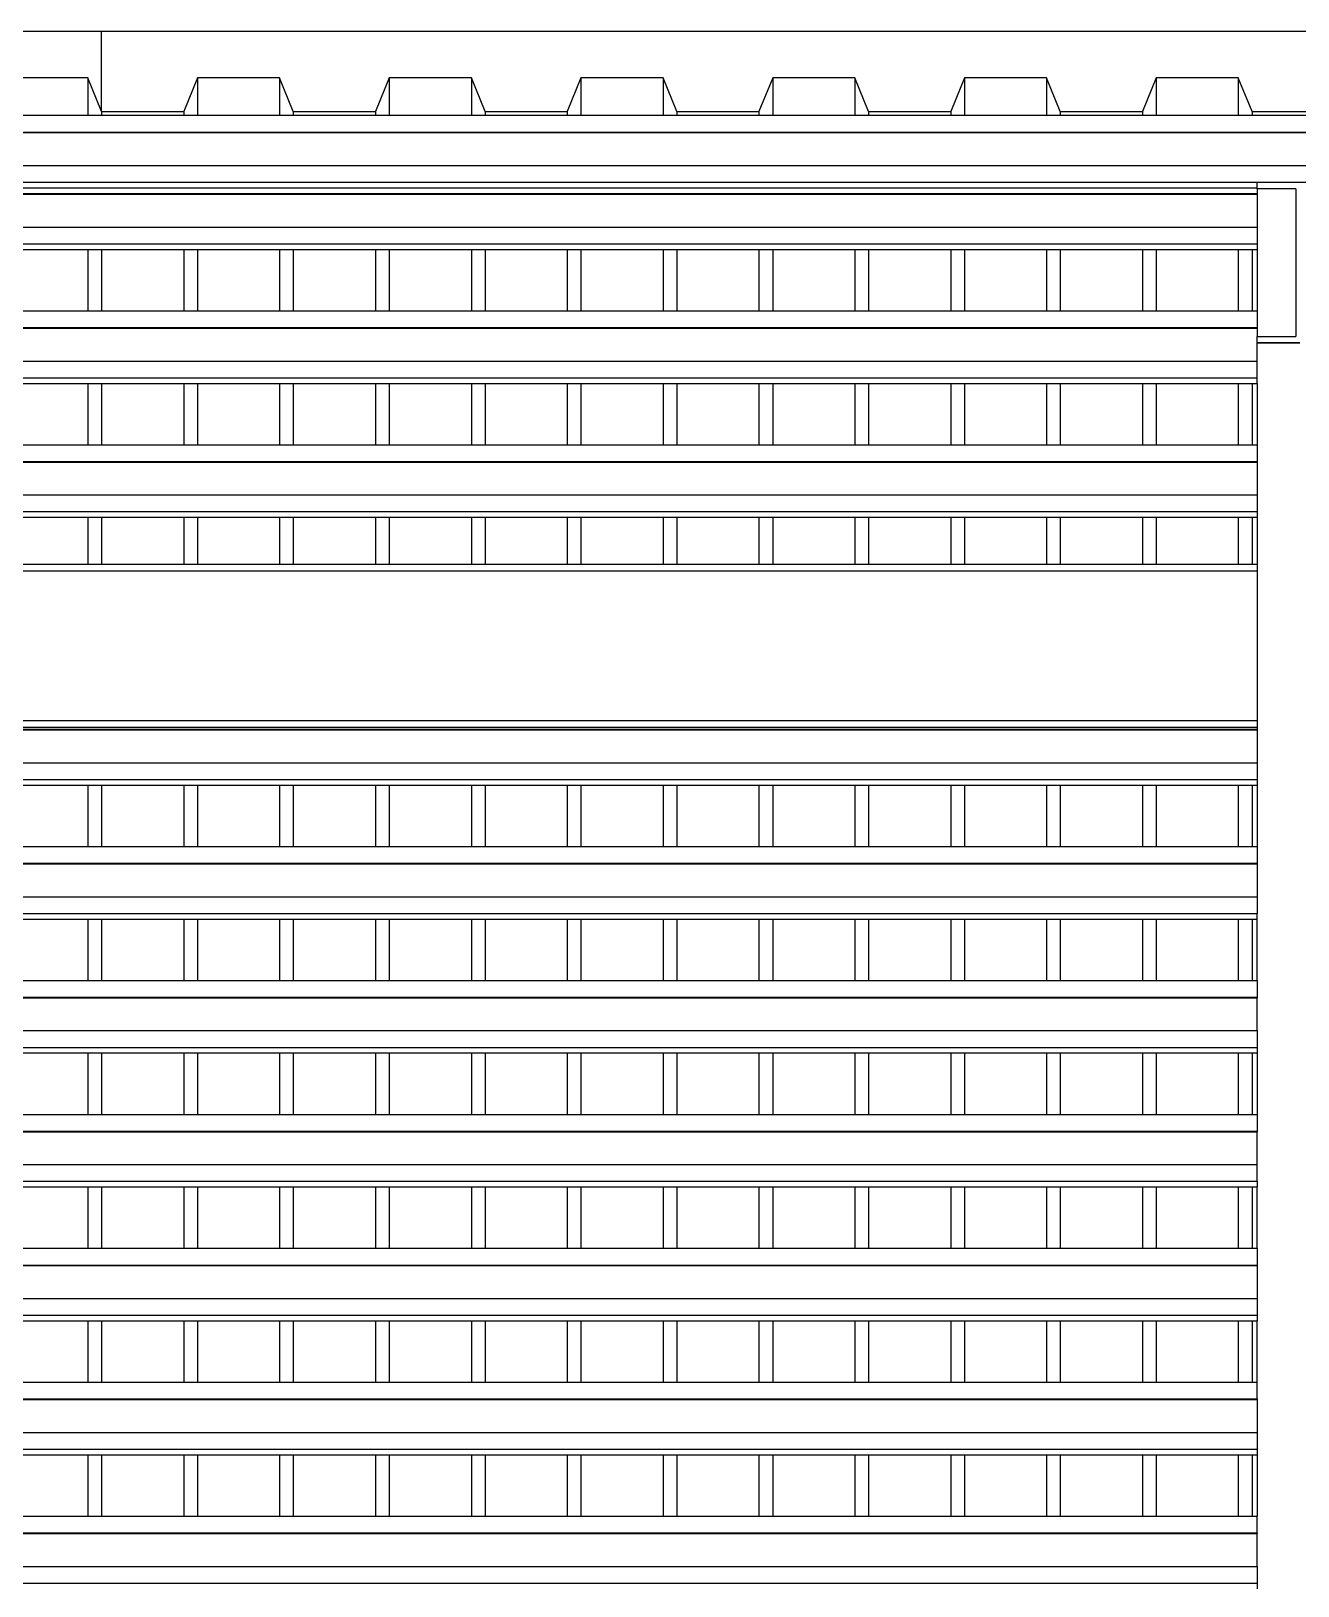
# Model space of a CAD drawing. Extents: x -101 to 101, y -14 to 18.
# Drawn here: x -45.768 to -43.902, y 10.178 to 12.469 of the extents above; entities that cross this region are included whole.
import ezdxf

# ---------------------------------------------------------------- set-up
doc = ezdxf.new("R2010")
doc.units = 0
doc.layers.get('0').update_dxf_attribs({"linetype": 'CONTINUOUS'})

msp = doc.modelspace()

# ---------------------------------------------------------------- linework, layer by layer
for p, q in [((-48.7708, 12.4686), (-45.6643, 12.4686)), ((-45.6643, 12.3502), (-45.6643, 12.4686)), ((-45.6643, 12.4686), (-42.5577, 12.4686)), ((-45.6844, 12.3995), (-45.8055, 12.3995)), ((-45.6643, 12.3502), (-45.6844, 12.3995)), ((-45.6844, 12.3995), (-45.6844, 12.3446)), ((-45.5231, 12.3995), (-45.5432, 12.3502)), ((-45.5231, 12.3995), (-45.5231, 12.3446)), ((-45.402, 12.3995), (-45.5231, 12.3995)), ((-45.402, 12.3995), (-45.402, 12.3446)), ((-45.3818, 12.3502), (-45.402, 12.3995)), ((-45.2406, 12.3995), (-45.2608, 12.3502)), ((-45.2406, 12.3995), (-45.2406, 12.3446)), ((-45.1196, 12.3995), (-45.2406, 12.3995)), ((-45.1196, 12.3995), (-45.1196, 12.3446)), ((-45.0994, 12.3502), (-45.1196, 12.3995)), ((-44.9582, 12.3995), (-44.9784, 12.3502)), ((-44.9582, 12.3995), (-44.9582, 12.3446)), ((-44.8372, 12.3995), (-44.9582, 12.3995)), ((-44.8372, 12.3995), (-44.8372, 12.3446)), ((-44.817, 12.3502), (-44.8372, 12.3995)), ((-44.6758, 12.3995), (-44.696, 12.3502)), ((-44.6758, 12.3995), (-44.6758, 12.3446)), ((-44.5548, 12.3995), (-44.6758, 12.3995)), ((-44.5548, 12.3995), (-44.5548, 12.3446)), ((-44.5346, 12.3502), (-44.5548, 12.3995)), ((-44.3934, 12.3995), (-44.4136, 12.3502)), ((-44.3934, 12.3995), (-44.3934, 12.3446)), ((-44.2724, 12.3995), (-44.3934, 12.3995)), ((-44.2724, 12.3995), (-44.2724, 12.3446)), ((-44.2522, 12.3502), (-44.2724, 12.3995)), ((-44.111, 12.3995), (-44.1312, 12.3502)), ((-44.111, 12.3995), (-44.111, 12.3446)), ((-43.99, 12.3995), (-44.111, 12.3995)), ((-43.99, 12.3995), (-43.99, 12.3446)), ((-43.9698, 12.3502), (-43.99, 12.3995)), ((-45.8055, 12.3446), (-45.6844, 12.3446)), ((-45.6844, 12.3446), (-45.6643, 12.3446)), ((-45.6643, 12.3502), (-45.6643, 12.3446)), ((-45.6643, 12.3502), (-45.5432, 12.3502)), ((-45.6643, 12.3446), (-45.5432, 12.3446)), ((-45.5432, 12.3502), (-45.5432, 12.3446)), ((-45.5432, 12.3446), (-45.5231, 12.3446)), ((-45.5231, 12.3446), (-45.402, 12.3446)), ((-45.402, 12.3446), (-45.3818, 12.3446)), ((-45.3818, 12.3502), (-45.3818, 12.3446)), ((-45.3818, 12.3502), (-45.2608, 12.3502)), ((-45.3818, 12.3446), (-45.2608, 12.3446)), ((-45.2608, 12.3502), (-45.2608, 12.3446)), ((-45.2608, 12.3446), (-45.2406, 12.3446)), ((-45.2406, 12.3446), (-45.1196, 12.3446)), ((-45.1196, 12.3446), (-45.0994, 12.3446)), ((-45.0994, 12.3502), (-45.0994, 12.3446)), ((-45.0994, 12.3502), (-44.9784, 12.3502)), ((-45.0994, 12.3446), (-44.9784, 12.3446)), ((-44.9784, 12.3502), (-44.9784, 12.3446)), ((-44.9784, 12.3446), (-44.9582, 12.3446)), ((-44.9582, 12.3446), (-44.8372, 12.3446)), ((-44.8372, 12.3446), (-44.817, 12.3446)), ((-44.817, 12.3502), (-44.817, 12.3446)), ((-44.817, 12.3502), (-44.696, 12.3502)), ((-44.817, 12.3446), (-44.696, 12.3446)), ((-44.696, 12.3502), (-44.696, 12.3446)), ((-44.696, 12.3446), (-44.6758, 12.3446)), ((-44.6758, 12.3446), (-44.5548, 12.3446)), ((-44.5548, 12.3446), (-44.5346, 12.3446)), ((-44.5346, 12.3502), (-44.5346, 12.3446)), ((-44.5346, 12.3502), (-44.4136, 12.3502)), ((-44.5346, 12.3446), (-44.4136, 12.3446)), ((-44.4136, 12.3502), (-44.4136, 12.3446)), ((-44.4136, 12.3446), (-44.3934, 12.3446)), ((-44.3934, 12.3446), (-44.2724, 12.3446)), ((-44.2724, 12.3446), (-44.2522, 12.3446)), ((-44.2522, 12.3502), (-44.2522, 12.3446)), ((-44.2522, 12.3502), (-44.1312, 12.3502)), ((-44.2522, 12.3446), (-44.1312, 12.3446)), ((-44.1312, 12.3502), (-44.1312, 12.3446)), ((-44.1312, 12.3446), (-44.111, 12.3446)), ((-44.111, 12.3446), (-43.99, 12.3446)), ((-43.99, 12.3446), (-43.9698, 12.3446)), ((-43.9698, 12.3502), (-43.9698, 12.3446)), ((-43.9698, 12.3502), (-43.8487, 12.3502)), ((-43.9698, 12.3446), (-43.8487, 12.3446)), ((-51.3423, 12.3199), (-33.3446, 12.3199)), ((-51.3423, 12.3191), (-33.3446, 12.3191)), ((-51.3423, 12.2706), (-33.3446, 12.2706)), ((-47.5923, 12.2459), (-43.9623, 12.2459)), ((-47.5923, 12.2377), (-43.9623, 12.2377)), ((-43.9623, 12.2459), (-43.8423, 12.2459)), ((-43.9623, 12.2377), (-43.9623, 12.2459)), ((-43.9623, 12.2363), (-43.9623, 12.2377)), ((-43.9054, 12.2363), (-43.9623, 12.2363)), ((-43.9623, 12.2363), (-43.9623, 12.2292)), ((-43.9054, 12.2363), (-43.9054, 12.0189)), ((-47.5923, 12.2292), (-43.9623, 12.2292)), ((-47.5923, 12.2284), (-43.9623, 12.2284)), ((-43.9623, 12.2292), (-43.9623, 12.2284)), ((-43.9623, 12.2284), (-43.9623, 12.1799)), ((-47.5923, 12.1799), (-43.9623, 12.1799)), ((-43.9623, 12.1799), (-43.9623, 12.1552)), ((-47.5923, 12.1552), (-43.9623, 12.1552)), ((-45.8055, 12.147), (-45.6844, 12.147)), ((-45.6844, 12.147), (-45.6844, 12.0566)), ((-45.6844, 12.147), (-45.6643, 12.147)), ((-45.6643, 12.147), (-45.6643, 12.0566)), ((-45.6643, 12.147), (-45.5432, 12.147)), ((-45.5432, 12.147), (-45.5432, 12.0566)), ((-45.5432, 12.147), (-45.5231, 12.147)), ((-45.5231, 12.147), (-45.5231, 12.0566)), ((-45.5231, 12.147), (-45.402, 12.147)), ((-45.402, 12.147), (-45.402, 12.0566)), ((-45.402, 12.147), (-45.3818, 12.147)), ((-45.3818, 12.147), (-45.3818, 12.0566)), ((-45.3818, 12.147), (-45.2608, 12.147)), ((-45.2608, 12.147), (-45.2608, 12.0566)), ((-45.2608, 12.147), (-45.2406, 12.147)), ((-45.2406, 12.147), (-45.2406, 12.0566)), ((-45.2406, 12.147), (-45.1196, 12.147)), ((-45.1196, 12.147), (-45.1196, 12.0566)), ((-45.1196, 12.147), (-45.0994, 12.147)), ((-45.0994, 12.147), (-45.0994, 12.0566)), ((-45.0994, 12.147), (-44.9784, 12.147)), ((-44.9784, 12.147), (-44.9784, 12.0566)), ((-44.9784, 12.147), (-44.9582, 12.147)), ((-44.9582, 12.147), (-44.9582, 12.0566)), ((-44.9582, 12.147), (-44.8372, 12.147)), ((-44.8372, 12.147), (-44.8372, 12.0566)), ((-44.8372, 12.147), (-44.817, 12.147)), ((-44.817, 12.147), (-44.817, 12.0566)), ((-44.817, 12.147), (-44.696, 12.147)), ((-44.696, 12.147), (-44.696, 12.0566)), ((-44.696, 12.147), (-44.6758, 12.147)), ((-44.6758, 12.147), (-44.6758, 12.0566)), ((-44.6758, 12.147), (-44.5548, 12.147)), ((-44.5548, 12.147), (-44.5548, 12.0566)), ((-44.5548, 12.147), (-44.5346, 12.147)), ((-44.5346, 12.147), (-44.5346, 12.0566)), ((-44.5346, 12.147), (-44.4136, 12.147)), ((-44.4136, 12.147), (-44.4136, 12.0566)), ((-44.4136, 12.147), (-44.3934, 12.147)), ((-44.3934, 12.147), (-44.3934, 12.0566)), ((-44.3934, 12.147), (-44.2724, 12.147)), ((-44.2724, 12.147), (-44.2724, 12.0566)), ((-44.2724, 12.147), (-44.2522, 12.147)), ((-44.2522, 12.147), (-44.2522, 12.0566)), ((-44.2522, 12.147), (-44.1312, 12.147)), ((-44.1312, 12.147), (-44.1312, 12.0566)), ((-44.1312, 12.147), (-44.111, 12.147)), ((-44.111, 12.147), (-44.111, 12.0566)), ((-44.111, 12.147), (-43.99, 12.147)), ((-43.99, 12.147), (-43.99, 12.0566)), ((-43.99, 12.147), (-43.9698, 12.147)), ((-43.9698, 12.147), (-43.9698, 12.0566)), ((-43.9698, 12.147), (-43.9623, 12.147)), ((-43.9623, 12.1552), (-43.9623, 12.147)), ((-43.9623, 12.147), (-43.9623, 12.0566)), ((-45.8055, 12.0566), (-45.6844, 12.0566)), ((-45.6844, 12.0566), (-45.6643, 12.0566)), ((-45.6643, 12.0566), (-45.5432, 12.0566)), ((-45.5432, 12.0566), (-45.5231, 12.0566)), ((-45.5231, 12.0566), (-45.402, 12.0566)), ((-45.402, 12.0566), (-45.3818, 12.0566)), ((-45.3818, 12.0566), (-45.2608, 12.0566)), ((-45.2608, 12.0566), (-45.2406, 12.0566)), ((-45.2406, 12.0566), (-45.1196, 12.0566)), ((-45.1196, 12.0566), (-45.0994, 12.0566)), ((-45.0994, 12.0566), (-44.9784, 12.0566)), ((-44.9784, 12.0566), (-44.9582, 12.0566)), ((-44.9582, 12.0566), (-44.8372, 12.0566)), ((-44.8372, 12.0566), (-44.817, 12.0566)), ((-44.817, 12.0566), (-44.696, 12.0566)), ((-44.696, 12.0566), (-44.6758, 12.0566)), ((-44.6758, 12.0566), (-44.5548, 12.0566)), ((-44.5548, 12.0566), (-44.5346, 12.0566)), ((-44.5346, 12.0566), (-44.4136, 12.0566)), ((-44.4136, 12.0566), (-44.3934, 12.0566)), ((-44.3934, 12.0566), (-44.2724, 12.0566)), ((-44.2724, 12.0566), (-44.2522, 12.0566)), ((-44.2522, 12.0566), (-44.1312, 12.0566)), ((-44.1312, 12.0566), (-44.111, 12.0566)), ((-44.111, 12.0566), (-43.99, 12.0566)), ((-43.99, 12.0566), (-43.9698, 12.0566)), ((-43.9698, 12.0566), (-43.9623, 12.0566)), ((-43.9623, 12.0566), (-43.9623, 12.0319)), ((-47.5923, 12.0319), (-43.9623, 12.0319)), ((-47.5923, 12.0311), (-43.9623, 12.0311)), ((-43.9623, 12.0319), (-43.9623, 12.0311)), ((-43.9623, 12.0311), (-43.9623, 12.0189)), ((-43.9623, 12.0092), (-43.9623, 12.0189)), ((-43.9623, 12.0189), (-43.9054, 12.0189)), ((-43.9054, 12.0092), (-43.9623, 12.0092)), ((-43.9623, 12.0092), (-43.9623, 12.0089)), ((-43.9054, 12.0089), (-43.9623, 12.0089)), ((-43.9623, 11.9826), (-43.9623, 12.0089)), ((-43.9054, 12.0092), (-43.9054, 12.0089)), ((-43.8992, 12.0092), (-43.9054, 12.0092)), ((-43.8992, 12.0089), (-43.9054, 12.0089)), ((-47.5923, 11.9826), (-43.9623, 11.9826)), ((-43.9623, 11.9579), (-43.9623, 11.9826)), ((-47.5923, 11.9579), (-43.9623, 11.9579)), ((-43.9623, 11.9497), (-43.9623, 11.9579)), ((-45.8055, 11.9497), (-45.6844, 11.9497)), ((-45.6844, 11.9497), (-45.6844, 11.8593)), ((-45.6844, 11.9497), (-45.6643, 11.9497)), ((-45.6643, 11.9497), (-45.6643, 11.8593)), ((-45.6643, 11.9497), (-45.5432, 11.9497)), ((-45.5432, 11.9497), (-45.5432, 11.8593)), ((-45.5432, 11.9497), (-45.5231, 11.9497)), ((-45.5231, 11.9497), (-45.5231, 11.8593)), ((-45.5231, 11.9497), (-45.402, 11.9497)), ((-45.402, 11.9497), (-45.402, 11.8593)), ((-45.402, 11.9497), (-45.3818, 11.9497)), ((-45.3818, 11.9497), (-45.3818, 11.8593)), ((-45.3818, 11.9497), (-45.2608, 11.9497)), ((-45.2608, 11.9497), (-45.2608, 11.8593)), ((-45.2608, 11.9497), (-45.2406, 11.9497)), ((-45.2406, 11.9497), (-45.2406, 11.8593)), ((-45.2406, 11.9497), (-45.1196, 11.9497)), ((-45.1196, 11.9497), (-45.1196, 11.8593)), ((-45.1196, 11.9497), (-45.0994, 11.9497)), ((-45.0994, 11.9497), (-45.0994, 11.8593)), ((-45.0994, 11.9497), (-44.9784, 11.9497)), ((-44.9784, 11.9497), (-44.9784, 11.8593)), ((-44.9784, 11.9497), (-44.9582, 11.9497)), ((-44.9582, 11.9497), (-44.9582, 11.8593)), ((-44.9582, 11.9497), (-44.8372, 11.9497)), ((-44.8372, 11.9497), (-44.8372, 11.8593)), ((-44.8372, 11.9497), (-44.817, 11.9497)), ((-44.817, 11.9497), (-44.817, 11.8593)), ((-44.817, 11.9497), (-44.696, 11.9497)), ((-44.696, 11.9497), (-44.696, 11.8593)), ((-44.696, 11.9497), (-44.6758, 11.9497)), ((-44.6758, 11.9497), (-44.6758, 11.8593)), ((-44.6758, 11.9497), (-44.5548, 11.9497)), ((-44.5548, 11.9497), (-44.5548, 11.8593)), ((-44.5548, 11.9497), (-44.5346, 11.9497)), ((-44.5346, 11.9497), (-44.5346, 11.8593)), ((-44.5346, 11.9497), (-44.4136, 11.9497)), ((-44.4136, 11.9497), (-44.4136, 11.8593)), ((-44.4136, 11.9497), (-44.3934, 11.9497)), ((-44.3934, 11.9497), (-44.3934, 11.8593)), ((-44.3934, 11.9497), (-44.2724, 11.9497)), ((-44.2724, 11.9497), (-44.2724, 11.8593)), ((-44.2724, 11.9497), (-44.2522, 11.9497)), ((-44.2522, 11.9497), (-44.2522, 11.8593)), ((-44.2522, 11.9497), (-44.1312, 11.9497)), ((-44.1312, 11.9497), (-44.1312, 11.8593)), ((-44.1312, 11.9497), (-44.111, 11.9497)), ((-44.111, 11.9497), (-44.111, 11.8593)), ((-44.111, 11.9497), (-43.99, 11.9497)), ((-43.99, 11.9497), (-43.99, 11.8593)), ((-43.99, 11.9497), (-43.9698, 11.9497)), ((-43.9698, 11.9497), (-43.9698, 11.8593)), ((-43.9698, 11.9497), (-43.9623, 11.9497)), ((-43.9623, 11.9497), (-43.9623, 11.8593)), ((-45.8055, 11.8593), (-45.6844, 11.8593)), ((-45.6844, 11.8593), (-45.6643, 11.8593)), ((-45.6643, 11.8593), (-45.5432, 11.8593)), ((-45.5432, 11.8593), (-45.5231, 11.8593)), ((-45.5231, 11.8593), (-45.402, 11.8593)), ((-45.402, 11.8593), (-45.3818, 11.8593)), ((-45.3818, 11.8593), (-45.2608, 11.8593)), ((-45.2608, 11.8593), (-45.2406, 11.8593)), ((-45.2406, 11.8593), (-45.1196, 11.8593)), ((-45.1196, 11.8593), (-45.0994, 11.8593)), ((-45.0994, 11.8593), (-44.9784, 11.8593)), ((-44.9784, 11.8593), (-44.9582, 11.8593)), ((-44.9582, 11.8593), (-44.8372, 11.8593)), ((-44.8372, 11.8593), (-44.817, 11.8593)), ((-44.817, 11.8593), (-44.696, 11.8593)), ((-44.696, 11.8593), (-44.6758, 11.8593)), ((-44.6758, 11.8593), (-44.5548, 11.8593)), ((-44.5548, 11.8593), (-44.5346, 11.8593)), ((-44.5346, 11.8593), (-44.4136, 11.8593)), ((-44.4136, 11.8593), (-44.3934, 11.8593)), ((-44.3934, 11.8593), (-44.2724, 11.8593)), ((-44.2724, 11.8593), (-44.2522, 11.8593)), ((-44.2522, 11.8593), (-44.1312, 11.8593)), ((-44.1312, 11.8593), (-44.111, 11.8593)), ((-44.111, 11.8593), (-43.99, 11.8593)), ((-43.99, 11.8593), (-43.9698, 11.8593)), ((-43.9698, 11.8593), (-43.9623, 11.8593)), ((-43.9623, 11.8593), (-43.9623, 11.8346)), ((-47.5923, 11.8346), (-43.9623, 11.8346)), ((-47.5923, 11.8338), (-43.9623, 11.8338)), ((-43.9623, 11.8346), (-43.9623, 11.8338)), ((-43.9623, 11.8338), (-43.9623, 11.7853)), ((-47.5923, 11.7853), (-43.9623, 11.7853)), ((-43.9623, 11.7853), (-43.9623, 11.7607)), ((-47.5923, 11.7607), (-43.9623, 11.7607)), ((-45.8055, 11.7524), (-45.6844, 11.7524)), ((-45.6844, 11.7524), (-45.6844, 11.6828)), ((-45.6844, 11.7524), (-45.6643, 11.7524)), ((-45.6643, 11.7524), (-45.6643, 11.6828)), ((-45.6643, 11.7524), (-45.5432, 11.7524)), ((-45.5432, 11.7524), (-45.5432, 11.6828)), ((-45.5432, 11.7524), (-45.5231, 11.7524)), ((-45.5231, 11.7524), (-45.5231, 11.6828)), ((-45.5231, 11.7524), (-45.402, 11.7524)), ((-45.402, 11.7524), (-45.402, 11.6828)), ((-45.402, 11.7524), (-45.3818, 11.7524)), ((-45.3818, 11.7524), (-45.3818, 11.6828)), ((-45.3818, 11.7524), (-45.2608, 11.7524)), ((-45.2608, 11.7524), (-45.2608, 11.6828)), ((-45.2608, 11.7524), (-45.2406, 11.7524)), ((-45.2406, 11.7524), (-45.2406, 11.6828)), ((-45.2406, 11.7524), (-45.1196, 11.7524)), ((-45.1196, 11.7524), (-45.1196, 11.6828)), ((-45.1196, 11.7524), (-45.0994, 11.7524)), ((-45.0994, 11.7524), (-45.0994, 11.6828)), ((-45.0994, 11.7524), (-44.9784, 11.7524)), ((-44.9784, 11.7524), (-44.9784, 11.6828)), ((-44.9784, 11.7524), (-44.9582, 11.7524)), ((-44.9582, 11.7524), (-44.9582, 11.6828)), ((-44.9582, 11.7524), (-44.8372, 11.7524)), ((-44.8372, 11.7524), (-44.8372, 11.6828)), ((-44.8372, 11.7524), (-44.817, 11.7524)), ((-44.817, 11.7524), (-44.817, 11.6828)), ((-44.817, 11.7524), (-44.696, 11.7524)), ((-44.696, 11.7524), (-44.696, 11.6828)), ((-44.696, 11.7524), (-44.6758, 11.7524)), ((-44.6758, 11.7524), (-44.6758, 11.6828)), ((-44.6758, 11.7524), (-44.5548, 11.7524)), ((-44.5548, 11.7524), (-44.5548, 11.6828)), ((-44.5548, 11.7524), (-44.5346, 11.7524)), ((-44.5346, 11.7524), (-44.5346, 11.6828)), ((-44.5346, 11.7524), (-44.4136, 11.7524)), ((-44.4136, 11.7524), (-44.4136, 11.6828)), ((-44.4136, 11.7524), (-44.3934, 11.7524)), ((-44.3934, 11.7524), (-44.3934, 11.6828)), ((-44.3934, 11.7524), (-44.2724, 11.7524)), ((-44.2724, 11.7524), (-44.2724, 11.6828)), ((-44.2724, 11.7524), (-44.2522, 11.7524)), ((-44.2522, 11.7524), (-44.2522, 11.6828)), ((-44.2522, 11.7524), (-44.1312, 11.7524)), ((-44.1312, 11.7524), (-44.1312, 11.6828)), ((-44.1312, 11.7524), (-44.111, 11.7524)), ((-44.111, 11.7524), (-44.111, 11.6828)), ((-44.111, 11.7524), (-43.99, 11.7524)), ((-43.99, 11.7524), (-43.99, 11.6828)), ((-43.99, 11.7524), (-43.9698, 11.7524)), ((-43.9698, 11.7524), (-43.9698, 11.6828)), ((-43.9698, 11.7524), (-43.9623, 11.7524)), ((-43.9623, 11.7607), (-43.9623, 11.7524)), ((-43.9623, 11.7524), (-43.9623, 11.6828)), ((-45.6844, 11.6828), (-45.8055, 11.6828)), ((-45.6643, 11.6828), (-45.6844, 11.6828)), ((-45.5432, 11.6828), (-45.6643, 11.6828)), ((-45.5231, 11.6828), (-45.5432, 11.6828)), ((-45.402, 11.6828), (-45.5231, 11.6828)), ((-45.3818, 11.6828), (-45.402, 11.6828)), ((-45.2608, 11.6828), (-45.3818, 11.6828)), ((-45.2406, 11.6828), (-45.2608, 11.6828)), ((-45.1196, 11.6828), (-45.2406, 11.6828)), ((-45.0994, 11.6828), (-45.1196, 11.6828)), ((-44.9784, 11.6828), (-45.0994, 11.6828)), ((-44.9582, 11.6828), (-44.9784, 11.6828)), ((-44.8372, 11.6828), (-44.9582, 11.6828)), ((-44.817, 11.6828), (-44.8372, 11.6828)), ((-44.696, 11.6828), (-44.817, 11.6828)), ((-44.6758, 11.6828), (-44.696, 11.6828)), ((-44.5548, 11.6828), (-44.6758, 11.6828)), ((-44.5346, 11.6828), (-44.5548, 11.6828)), ((-44.4136, 11.6828), (-44.5346, 11.6828)), ((-44.3934, 11.6828), (-44.4136, 11.6828)), ((-44.2724, 11.6828), (-44.3934, 11.6828)), ((-44.2522, 11.6828), (-44.2724, 11.6828)), ((-44.1312, 11.6828), (-44.2522, 11.6828)), ((-44.111, 11.6828), (-44.1312, 11.6828)), ((-43.99, 11.6828), (-44.111, 11.6828)), ((-43.9698, 11.6828), (-43.99, 11.6828)), ((-43.9623, 11.6828), (-43.9698, 11.6828)), ((-43.9623, 11.6828), (-43.9623, 11.673)), ((-43.9623, 11.673), (-47.5923, 11.673)), ((-43.9623, 11.673), (-43.9623, 11.4526)), ((-43.9623, 11.4526), (-47.5923, 11.4526)), ((-43.9623, 11.4526), (-43.9623, 11.4428)), ((-43.9623, 11.4428), (-47.5923, 11.4428)), ((-47.5923, 11.4401), (-43.9623, 11.4401)), ((-47.5923, 11.4393), (-43.9623, 11.4393)), ((-43.9623, 11.4428), (-43.9623, 11.4401)), ((-43.9623, 11.4401), (-43.9623, 11.4393)), ((-43.9623, 11.4393), (-43.9623, 11.3908)), ((-47.5923, 11.3908), (-43.9623, 11.3908)), ((-43.9623, 11.3908), (-43.9623, 11.3661)), ((-47.5923, 11.3661), (-43.9623, 11.3661)), ((-43.9623, 11.3661), (-43.9623, 11.3579)), ((-45.8055, 11.3579), (-45.6844, 11.3579)), ((-45.6844, 11.3579), (-45.6844, 11.2675)), ((-45.6844, 11.3579), (-45.6643, 11.3579)), ((-45.6643, 11.3579), (-45.6643, 11.2675)), ((-45.6643, 11.3579), (-45.5432, 11.3579)), ((-45.5432, 11.3579), (-45.5432, 11.2675)), ((-45.5432, 11.3579), (-45.5231, 11.3579)), ((-45.5231, 11.3579), (-45.5231, 11.2675)), ((-45.5231, 11.3579), (-45.402, 11.3579)), ((-45.402, 11.3579), (-45.402, 11.2675)), ((-45.402, 11.3579), (-45.3818, 11.3579)), ((-45.3818, 11.3579), (-45.3818, 11.2675)), ((-45.3818, 11.3579), (-45.2608, 11.3579)), ((-45.2608, 11.3579), (-45.2608, 11.2675)), ((-45.2608, 11.3579), (-45.2406, 11.3579)), ((-45.2406, 11.3579), (-45.2406, 11.2675)), ((-45.2406, 11.3579), (-45.1196, 11.3579)), ((-45.1196, 11.3579), (-45.1196, 11.2675)), ((-45.1196, 11.3579), (-45.0994, 11.3579)), ((-45.0994, 11.3579), (-45.0994, 11.2675)), ((-45.0994, 11.3579), (-44.9784, 11.3579)), ((-44.9784, 11.3579), (-44.9784, 11.2675)), ((-44.9784, 11.3579), (-44.9582, 11.3579)), ((-44.9582, 11.3579), (-44.9582, 11.2675)), ((-44.9582, 11.3579), (-44.8372, 11.3579)), ((-44.8372, 11.3579), (-44.8372, 11.2675)), ((-44.8372, 11.3579), (-44.817, 11.3579)), ((-44.817, 11.3579), (-44.817, 11.2675)), ((-44.817, 11.3579), (-44.696, 11.3579)), ((-44.696, 11.3579), (-44.696, 11.2675)), ((-44.696, 11.3579), (-44.6758, 11.3579)), ((-44.6758, 11.3579), (-44.6758, 11.2675)), ((-44.6758, 11.3579), (-44.5548, 11.3579)), ((-44.5548, 11.3579), (-44.5548, 11.2675)), ((-44.5548, 11.3579), (-44.5346, 11.3579)), ((-44.5346, 11.3579), (-44.5346, 11.2675)), ((-44.5346, 11.3579), (-44.4136, 11.3579)), ((-44.4136, 11.3579), (-44.4136, 11.2675)), ((-44.4136, 11.3579), (-44.3934, 11.3579)), ((-44.3934, 11.3579), (-44.3934, 11.2675)), ((-44.3934, 11.3579), (-44.2724, 11.3579)), ((-44.2724, 11.3579), (-44.2724, 11.2675)), ((-44.2724, 11.3579), (-44.2522, 11.3579)), ((-44.2522, 11.3579), (-44.2522, 11.2675)), ((-44.2522, 11.3579), (-44.1312, 11.3579)), ((-44.1312, 11.3579), (-44.1312, 11.2675)), ((-44.1312, 11.3579), (-44.111, 11.3579)), ((-44.111, 11.3579), (-44.111, 11.2675)), ((-44.111, 11.3579), (-43.99, 11.3579)), ((-43.99, 11.3579), (-43.99, 11.2675)), ((-43.99, 11.3579), (-43.9698, 11.3579)), ((-43.9698, 11.3579), (-43.9698, 11.2675)), ((-43.9698, 11.3579), (-43.9623, 11.3579)), ((-43.9623, 11.3579), (-43.9623, 11.2675)), ((-45.8055, 11.2675), (-45.6844, 11.2675)), ((-45.6844, 11.2675), (-45.6643, 11.2675)), ((-45.6643, 11.2675), (-45.5432, 11.2675)), ((-45.5432, 11.2675), (-45.5231, 11.2675)), ((-45.5231, 11.2675), (-45.402, 11.2675)), ((-45.402, 11.2675), (-45.3818, 11.2675)), ((-45.3818, 11.2675), (-45.2608, 11.2675)), ((-45.2608, 11.2675), (-45.2406, 11.2675)), ((-45.2406, 11.2675), (-45.1196, 11.2675)), ((-45.1196, 11.2675), (-45.0994, 11.2675)), ((-45.0994, 11.2675), (-44.9784, 11.2675)), ((-44.9784, 11.2675), (-44.9582, 11.2675)), ((-44.9582, 11.2675), (-44.8372, 11.2675)), ((-44.8372, 11.2675), (-44.817, 11.2675)), ((-44.817, 11.2675), (-44.696, 11.2675)), ((-44.696, 11.2675), (-44.6758, 11.2675)), ((-44.6758, 11.2675), (-44.5548, 11.2675)), ((-44.5548, 11.2675), (-44.5346, 11.2675)), ((-44.5346, 11.2675), (-44.4136, 11.2675)), ((-44.4136, 11.2675), (-44.3934, 11.2675)), ((-44.3934, 11.2675), (-44.2724, 11.2675)), ((-44.2724, 11.2675), (-44.2522, 11.2675)), ((-44.2522, 11.2675), (-44.1312, 11.2675)), ((-44.1312, 11.2675), (-44.111, 11.2675)), ((-44.111, 11.2675), (-43.99, 11.2675)), ((-43.99, 11.2675), (-43.9698, 11.2675)), ((-43.9698, 11.2675), (-43.9623, 11.2675)), ((-43.9623, 11.2675), (-43.9623, 11.2428)), ((-47.5923, 11.2428), (-43.9623, 11.2428)), ((-47.5923, 11.242), (-43.9623, 11.242)), ((-43.9623, 11.2428), (-43.9623, 11.242)), ((-43.9623, 11.242), (-43.9623, 11.1935)), ((-47.5923, 11.1935), (-43.9623, 11.1935)), ((-43.9623, 11.1935), (-43.9623, 11.1688)), ((-47.5923, 11.1688), (-43.9623, 11.1688)), ((-45.8055, 11.1606), (-45.6844, 11.1606)), ((-45.6844, 11.1606), (-45.6844, 11.0702)), ((-45.6844, 11.1606), (-45.6643, 11.1606)), ((-45.6643, 11.1606), (-45.6643, 11.0702)), ((-45.6643, 11.1606), (-45.5432, 11.1606)), ((-45.5432, 11.1606), (-45.5432, 11.0702)), ((-45.5432, 11.1606), (-45.5231, 11.1606)), ((-45.5231, 11.1606), (-45.5231, 11.0702)), ((-45.5231, 11.1606), (-45.402, 11.1606)), ((-45.402, 11.1606), (-45.402, 11.0702)), ((-45.402, 11.1606), (-45.3818, 11.1606)), ((-45.3818, 11.1606), (-45.3818, 11.0702)), ((-45.3818, 11.1606), (-45.2608, 11.1606)), ((-45.2608, 11.1606), (-45.2608, 11.0702)), ((-45.2608, 11.1606), (-45.2406, 11.1606)), ((-45.2406, 11.1606), (-45.2406, 11.0702)), ((-45.2406, 11.1606), (-45.1196, 11.1606)), ((-45.1196, 11.1606), (-45.1196, 11.0702)), ((-45.1196, 11.1606), (-45.0994, 11.1606)), ((-45.0994, 11.1606), (-45.0994, 11.0702)), ((-45.0994, 11.1606), (-44.9784, 11.1606)), ((-44.9784, 11.1606), (-44.9784, 11.0702)), ((-44.9784, 11.1606), (-44.9582, 11.1606)), ((-44.9582, 11.1606), (-44.9582, 11.0702)), ((-44.9582, 11.1606), (-44.8372, 11.1606)), ((-44.8372, 11.1606), (-44.8372, 11.0702)), ((-44.8372, 11.1606), (-44.817, 11.1606)), ((-44.817, 11.1606), (-44.817, 11.0702)), ((-44.817, 11.1606), (-44.696, 11.1606)), ((-44.696, 11.1606), (-44.696, 11.0702)), ((-44.696, 11.1606), (-44.6758, 11.1606)), ((-44.6758, 11.1606), (-44.6758, 11.0702)), ((-44.6758, 11.1606), (-44.5548, 11.1606)), ((-44.5548, 11.1606), (-44.5548, 11.0702)), ((-44.5548, 11.1606), (-44.5346, 11.1606)), ((-44.5346, 11.1606), (-44.5346, 11.0702)), ((-44.5346, 11.1606), (-44.4136, 11.1606)), ((-44.4136, 11.1606), (-44.4136, 11.0702)), ((-44.4136, 11.1606), (-44.3934, 11.1606)), ((-44.3934, 11.1606), (-44.3934, 11.0702)), ((-44.3934, 11.1606), (-44.2724, 11.1606)), ((-44.2724, 11.1606), (-44.2724, 11.0702)), ((-44.2724, 11.1606), (-44.2522, 11.1606)), ((-44.2522, 11.1606), (-44.2522, 11.0702)), ((-44.2522, 11.1606), (-44.1312, 11.1606)), ((-44.1312, 11.1606), (-44.1312, 11.0702)), ((-44.1312, 11.1606), (-44.111, 11.1606)), ((-44.111, 11.1606), (-44.111, 11.0702)), ((-44.111, 11.1606), (-43.99, 11.1606)), ((-43.99, 11.1606), (-43.99, 11.0702)), ((-43.99, 11.1606), (-43.9698, 11.1606)), ((-43.9698, 11.1606), (-43.9698, 11.0702)), ((-43.9698, 11.1606), (-43.9623, 11.1606)), ((-43.9623, 11.1606), (-43.9623, 11.1688)), ((-43.9623, 11.0702), (-43.9623, 11.1606)), ((-45.8055, 11.0702), (-45.6844, 11.0702)), ((-45.6844, 11.0702), (-45.6643, 11.0702)), ((-45.6643, 11.0702), (-45.5432, 11.0702)), ((-45.5432, 11.0702), (-45.5231, 11.0702)), ((-45.5231, 11.0702), (-45.402, 11.0702)), ((-45.402, 11.0702), (-45.3818, 11.0702)), ((-45.3818, 11.0702), (-45.2608, 11.0702)), ((-45.2608, 11.0702), (-45.2406, 11.0702)), ((-45.2406, 11.0702), (-45.1196, 11.0702)), ((-45.1196, 11.0702), (-45.0994, 11.0702)), ((-45.0994, 11.0702), (-44.9784, 11.0702)), ((-44.9784, 11.0702), (-44.9582, 11.0702)), ((-44.9582, 11.0702), (-44.8372, 11.0702)), ((-44.8372, 11.0702), (-44.817, 11.0702)), ((-44.817, 11.0702), (-44.696, 11.0702)), ((-44.696, 11.0702), (-44.6758, 11.0702)), ((-44.6758, 11.0702), (-44.5548, 11.0702)), ((-44.5548, 11.0702), (-44.5346, 11.0702)), ((-44.5346, 11.0702), (-44.4136, 11.0702)), ((-44.4136, 11.0702), (-44.3934, 11.0702)), ((-44.3934, 11.0702), (-44.2724, 11.0702)), ((-44.2724, 11.0702), (-44.2522, 11.0702)), ((-44.2522, 11.0702), (-44.1312, 11.0702)), ((-44.1312, 11.0702), (-44.111, 11.0702)), ((-44.111, 11.0702), (-43.99, 11.0702)), ((-43.99, 11.0702), (-43.9698, 11.0702)), ((-43.9698, 11.0702), (-43.9623, 11.0702)), ((-43.9623, 11.0702), (-43.9623, 11.0455)), ((-47.5923, 11.0455), (-43.9623, 11.0455)), ((-47.5923, 11.0447), (-43.9623, 11.0447)), ((-43.9623, 11.0455), (-43.9623, 11.0447)), ((-43.9623, 10.9962), (-43.9623, 11.0447)), ((-47.5923, 10.9962), (-43.9623, 10.9962)), ((-43.9623, 10.9962), (-43.9623, 10.9715)), ((-47.5923, 10.9715), (-43.9623, 10.9715)), ((-43.9623, 10.9715), (-43.9623, 10.9633)), ((-45.8055, 10.9633), (-45.6844, 10.9633)), ((-45.6844, 10.9633), (-45.6844, 10.8729)), ((-45.6844, 10.9633), (-45.6643, 10.9633)), ((-45.6643, 10.9633), (-45.6643, 10.8729)), ((-45.6643, 10.9633), (-45.5432, 10.9633)), ((-45.5432, 10.9633), (-45.5432, 10.8729)), ((-45.5432, 10.9633), (-45.5231, 10.9633)), ((-45.5231, 10.9633), (-45.5231, 10.8729)), ((-45.5231, 10.9633), (-45.402, 10.9633)), ((-45.402, 10.9633), (-45.402, 10.8729)), ((-45.402, 10.9633), (-45.3818, 10.9633)), ((-45.3818, 10.9633), (-45.3818, 10.8729)), ((-45.3818, 10.9633), (-45.2608, 10.9633)), ((-45.2608, 10.9633), (-45.2608, 10.8729)), ((-45.2608, 10.9633), (-45.2406, 10.9633)), ((-45.2406, 10.9633), (-45.2406, 10.8729)), ((-45.2406, 10.9633), (-45.1196, 10.9633)), ((-45.1196, 10.9633), (-45.1196, 10.8729)), ((-45.1196, 10.9633), (-45.0994, 10.9633)), ((-45.0994, 10.9633), (-45.0994, 10.8729)), ((-45.0994, 10.9633), (-44.9784, 10.9633)), ((-44.9784, 10.9633), (-44.9784, 10.8729)), ((-44.9784, 10.9633), (-44.9582, 10.9633)), ((-44.9582, 10.9633), (-44.9582, 10.8729)), ((-44.9582, 10.9633), (-44.8372, 10.9633)), ((-44.8372, 10.9633), (-44.8372, 10.8729)), ((-44.8372, 10.9633), (-44.817, 10.9633)), ((-44.817, 10.9633), (-44.817, 10.8729)), ((-44.817, 10.9633), (-44.696, 10.9633)), ((-44.696, 10.9633), (-44.696, 10.8729)), ((-44.696, 10.9633), (-44.6758, 10.9633)), ((-44.6758, 10.9633), (-44.6758, 10.8729)), ((-44.6758, 10.9633), (-44.5548, 10.9633)), ((-44.5548, 10.9633), (-44.5548, 10.8729)), ((-44.5548, 10.9633), (-44.5346, 10.9633)), ((-44.5346, 10.9633), (-44.5346, 10.8729)), ((-44.5346, 10.9633), (-44.4136, 10.9633)), ((-44.4136, 10.9633), (-44.4136, 10.8729)), ((-44.4136, 10.9633), (-44.3934, 10.9633)), ((-44.3934, 10.9633), (-44.3934, 10.8729)), ((-44.3934, 10.9633), (-44.2724, 10.9633)), ((-44.2724, 10.9633), (-44.2724, 10.8729)), ((-44.2724, 10.9633), (-44.2522, 10.9633)), ((-44.2522, 10.9633), (-44.2522, 10.8729)), ((-44.2522, 10.9633), (-44.1312, 10.9633)), ((-44.1312, 10.9633), (-44.1312, 10.8729)), ((-44.1312, 10.9633), (-44.111, 10.9633)), ((-44.111, 10.9633), (-44.111, 10.8729)), ((-44.111, 10.9633), (-43.99, 10.9633)), ((-43.99, 10.9633), (-43.99, 10.8729)), ((-43.99, 10.9633), (-43.9698, 10.9633)), ((-43.9698, 10.9633), (-43.9698, 10.8729)), ((-43.9698, 10.9633), (-43.9623, 10.9633)), ((-43.9623, 10.9633), (-43.9623, 10.8729)), ((-45.8055, 10.8729), (-45.6844, 10.8729)), ((-45.6844, 10.8729), (-45.6643, 10.8729)), ((-45.6643, 10.8729), (-45.5432, 10.8729)), ((-45.5432, 10.8729), (-45.5231, 10.8729)), ((-45.5231, 10.8729), (-45.402, 10.8729)), ((-45.402, 10.8729), (-45.3818, 10.8729)), ((-45.3818, 10.8729), (-45.2608, 10.8729)), ((-45.2608, 10.8729), (-45.2406, 10.8729)), ((-45.2406, 10.8729), (-45.1196, 10.8729)), ((-45.1196, 10.8729), (-45.0994, 10.8729)), ((-45.0994, 10.8729), (-44.9784, 10.8729)), ((-44.9784, 10.8729), (-44.9582, 10.8729)), ((-44.9582, 10.8729), (-44.8372, 10.8729)), ((-44.8372, 10.8729), (-44.817, 10.8729)), ((-44.817, 10.8729), (-44.696, 10.8729)), ((-44.696, 10.8729), (-44.6758, 10.8729)), ((-44.6758, 10.8729), (-44.5548, 10.8729)), ((-44.5548, 10.8729), (-44.5346, 10.8729)), ((-44.5346, 10.8729), (-44.4136, 10.8729)), ((-44.4136, 10.8729), (-44.3934, 10.8729)), ((-44.3934, 10.8729), (-44.2724, 10.8729)), ((-44.2724, 10.8729), (-44.2522, 10.8729)), ((-44.2522, 10.8729), (-44.1312, 10.8729)), ((-44.1312, 10.8729), (-44.111, 10.8729)), ((-44.111, 10.8729), (-43.99, 10.8729)), ((-43.99, 10.8729), (-43.9698, 10.8729)), ((-43.9698, 10.8729), (-43.9623, 10.8729)), ((-43.9623, 10.8729), (-43.9623, 10.8482)), ((-47.5923, 10.8482), (-43.9623, 10.8482)), ((-47.5923, 10.8474), (-43.9623, 10.8474)), ((-43.9623, 10.8482), (-43.9623, 10.8474)), ((-43.9623, 10.7989), (-43.9623, 10.8474)), ((-47.5923, 10.7989), (-43.9623, 10.7989)), ((-43.9623, 10.7743), (-43.9623, 10.7989)), ((-47.5923, 10.7743), (-43.9623, 10.7743)), ((-45.8055, 10.766), (-45.6844, 10.766)), ((-45.6844, 10.766), (-45.6844, 10.6756)), ((-45.6844, 10.766), (-45.6643, 10.766)), ((-45.6643, 10.766), (-45.6643, 10.6756)), ((-45.6643, 10.766), (-45.5432, 10.766)), ((-45.5432, 10.766), (-45.5432, 10.6756)), ((-45.5432, 10.766), (-45.5231, 10.766)), ((-45.5231, 10.766), (-45.5231, 10.6756)), ((-45.5231, 10.766), (-45.402, 10.766)), ((-45.402, 10.766), (-45.402, 10.6756)), ((-45.402, 10.766), (-45.3818, 10.766)), ((-45.3818, 10.766), (-45.3818, 10.6756)), ((-45.3818, 10.766), (-45.2608, 10.766)), ((-45.2608, 10.766), (-45.2608, 10.6756)), ((-45.2608, 10.766), (-45.2406, 10.766)), ((-45.2406, 10.766), (-45.2406, 10.6756)), ((-45.2406, 10.766), (-45.1196, 10.766)), ((-45.1196, 10.766), (-45.1196, 10.6756)), ((-45.1196, 10.766), (-45.0994, 10.766)), ((-45.0994, 10.766), (-45.0994, 10.6756)), ((-45.0994, 10.766), (-44.9784, 10.766)), ((-44.9784, 10.766), (-44.9784, 10.6756)), ((-44.9784, 10.766), (-44.9582, 10.766)), ((-44.9582, 10.766), (-44.9582, 10.6756)), ((-44.9582, 10.766), (-44.8372, 10.766)), ((-44.8372, 10.766), (-44.8372, 10.6756)), ((-44.8372, 10.766), (-44.817, 10.766)), ((-44.817, 10.766), (-44.817, 10.6756)), ((-44.817, 10.766), (-44.696, 10.766)), ((-44.696, 10.766), (-44.696, 10.6756)), ((-44.696, 10.766), (-44.6758, 10.766)), ((-44.6758, 10.766), (-44.6758, 10.6756)), ((-44.6758, 10.766), (-44.5548, 10.766)), ((-44.5548, 10.766), (-44.5548, 10.6756)), ((-44.5548, 10.766), (-44.5346, 10.766)), ((-44.5346, 10.766), (-44.5346, 10.6756)), ((-44.5346, 10.766), (-44.4136, 10.766)), ((-44.4136, 10.766), (-44.4136, 10.6756)), ((-44.4136, 10.766), (-44.3934, 10.766)), ((-44.3934, 10.766), (-44.3934, 10.6756)), ((-44.3934, 10.766), (-44.2724, 10.766)), ((-44.2724, 10.766), (-44.2724, 10.6756)), ((-44.2724, 10.766), (-44.2522, 10.766)), ((-44.2522, 10.766), (-44.2522, 10.6756)), ((-44.2522, 10.766), (-44.1312, 10.766)), ((-44.1312, 10.766), (-44.1312, 10.6756)), ((-44.1312, 10.766), (-44.111, 10.766)), ((-44.111, 10.766), (-44.111, 10.6756)), ((-44.111, 10.766), (-43.99, 10.766)), ((-43.99, 10.766), (-43.99, 10.6756)), ((-43.99, 10.766), (-43.9698, 10.766)), ((-43.9698, 10.766), (-43.9698, 10.6756)), ((-43.9698, 10.766), (-43.9623, 10.766)), ((-43.9623, 10.7743), (-43.9623, 10.766)), ((-43.9623, 10.6756), (-43.9623, 10.766)), ((-45.8055, 10.6756), (-45.6844, 10.6756)), ((-45.6844, 10.6756), (-45.6643, 10.6756)), ((-45.6643, 10.6756), (-45.5432, 10.6756)), ((-45.5432, 10.6756), (-45.5231, 10.6756)), ((-45.5231, 10.6756), (-45.402, 10.6756)), ((-45.402, 10.6756), (-45.3818, 10.6756)), ((-45.3818, 10.6756), (-45.2608, 10.6756)), ((-45.2608, 10.6756), (-45.2406, 10.6756)), ((-45.2406, 10.6756), (-45.1196, 10.6756)), ((-45.1196, 10.6756), (-45.0994, 10.6756)), ((-45.0994, 10.6756), (-44.9784, 10.6756)), ((-44.9784, 10.6756), (-44.9582, 10.6756)), ((-44.9582, 10.6756), (-44.8372, 10.6756)), ((-44.8372, 10.6756), (-44.817, 10.6756)), ((-44.817, 10.6756), (-44.696, 10.6756)), ((-44.696, 10.6756), (-44.6758, 10.6756)), ((-44.6758, 10.6756), (-44.5548, 10.6756)), ((-44.5548, 10.6756), (-44.5346, 10.6756)), ((-44.5346, 10.6756), (-44.4136, 10.6756)), ((-44.4136, 10.6756), (-44.3934, 10.6756)), ((-44.3934, 10.6756), (-44.2724, 10.6756)), ((-44.2724, 10.6756), (-44.2522, 10.6756)), ((-44.2522, 10.6756), (-44.1312, 10.6756)), ((-44.1312, 10.6756), (-44.111, 10.6756)), ((-44.111, 10.6756), (-43.99, 10.6756)), ((-43.99, 10.6756), (-43.9698, 10.6756)), ((-43.9698, 10.6756), (-43.9623, 10.6756)), ((-43.9623, 10.6756), (-43.9623, 10.651)), ((-47.5923, 10.651), (-43.9623, 10.651)), ((-47.5923, 10.6501), (-43.9623, 10.6501)), ((-43.9623, 10.651), (-43.9623, 10.6501)), ((-43.9623, 10.6501), (-43.9623, 10.6016)), ((-47.5923, 10.6016), (-43.9623, 10.6016)), ((-43.9623, 10.6016), (-43.9623, 10.577)), ((-47.5923, 10.577), (-43.9623, 10.577)), ((-45.8055, 10.5688), (-45.6844, 10.5688)), ((-45.6844, 10.5688), (-45.6844, 10.4783)), ((-45.6844, 10.5688), (-45.6643, 10.5688)), ((-45.6643, 10.5688), (-45.6643, 10.4783)), ((-45.6643, 10.5688), (-45.5432, 10.5688)), ((-45.5432, 10.5688), (-45.5432, 10.4783)), ((-45.5432, 10.5688), (-45.5231, 10.5688)), ((-45.5231, 10.5688), (-45.5231, 10.4783)), ((-45.5231, 10.5688), (-45.402, 10.5688)), ((-45.402, 10.5688), (-45.402, 10.4783)), ((-45.402, 10.5688), (-45.3818, 10.5688)), ((-45.3818, 10.5688), (-45.3818, 10.4783)), ((-45.3818, 10.5688), (-45.2608, 10.5688)), ((-45.2608, 10.5688), (-45.2608, 10.4783)), ((-45.2608, 10.5688), (-45.2406, 10.5688)), ((-45.2406, 10.5688), (-45.2406, 10.4783)), ((-45.2406, 10.5688), (-45.1196, 10.5688)), ((-45.1196, 10.5688), (-45.1196, 10.4783)), ((-45.1196, 10.5688), (-45.0994, 10.5688)), ((-45.0994, 10.5688), (-45.0994, 10.4783)), ((-45.0994, 10.5688), (-44.9784, 10.5688)), ((-44.9784, 10.5688), (-44.9784, 10.4783)), ((-44.9784, 10.5688), (-44.9582, 10.5688)), ((-44.9582, 10.5688), (-44.9582, 10.4783)), ((-44.9582, 10.5688), (-44.8372, 10.5688)), ((-44.8372, 10.5688), (-44.8372, 10.4783)), ((-44.8372, 10.5688), (-44.817, 10.5688)), ((-44.817, 10.5688), (-44.817, 10.4783)), ((-44.817, 10.5688), (-44.696, 10.5688)), ((-44.696, 10.5688), (-44.696, 10.4783)), ((-44.696, 10.5688), (-44.6758, 10.5688)), ((-44.6758, 10.5688), (-44.6758, 10.4783)), ((-44.6758, 10.5688), (-44.5548, 10.5688)), ((-44.5548, 10.5688), (-44.5548, 10.4783)), ((-44.5548, 10.5688), (-44.5346, 10.5688)), ((-44.5346, 10.5688), (-44.5346, 10.4783)), ((-44.5346, 10.5688), (-44.4136, 10.5688)), ((-44.4136, 10.5688), (-44.4136, 10.4783)), ((-44.4136, 10.5688), (-44.3934, 10.5688)), ((-44.3934, 10.5688), (-44.3934, 10.4783)), ((-44.3934, 10.5688), (-44.2724, 10.5688)), ((-44.2724, 10.5688), (-44.2724, 10.4783)), ((-44.2724, 10.5688), (-44.2522, 10.5688)), ((-44.2522, 10.5688), (-44.2522, 10.4783)), ((-44.2522, 10.5688), (-44.1312, 10.5688)), ((-44.1312, 10.5688), (-44.1312, 10.4783)), ((-44.1312, 10.5688), (-44.111, 10.5688)), ((-44.111, 10.5688), (-44.111, 10.4783)), ((-44.111, 10.5688), (-43.99, 10.5688)), ((-43.99, 10.5688), (-43.99, 10.4783)), ((-43.99, 10.5688), (-43.9698, 10.5688)), ((-43.9698, 10.5688), (-43.9698, 10.4783)), ((-43.9698, 10.5688), (-43.9623, 10.5688)), ((-43.9623, 10.577), (-43.9623, 10.5688)), ((-43.9623, 10.4783), (-43.9623, 10.5688)), ((-45.8055, 10.4783), (-45.6844, 10.4783)), ((-45.6844, 10.4783), (-45.6643, 10.4783)), ((-45.6643, 10.4783), (-45.5432, 10.4783)), ((-45.5432, 10.4783), (-45.5231, 10.4783)), ((-45.5231, 10.4783), (-45.402, 10.4783)), ((-45.402, 10.4783), (-45.3818, 10.4783)), ((-45.3818, 10.4783), (-45.2608, 10.4783)), ((-45.2608, 10.4783), (-45.2406, 10.4783)), ((-45.2406, 10.4783), (-45.1196, 10.4783)), ((-45.1196, 10.4783), (-45.0994, 10.4783)), ((-45.0994, 10.4783), (-44.9784, 10.4783)), ((-44.9784, 10.4783), (-44.9582, 10.4783)), ((-44.9582, 10.4783), (-44.8372, 10.4783)), ((-44.8372, 10.4783), (-44.817, 10.4783)), ((-44.817, 10.4783), (-44.696, 10.4783)), ((-44.696, 10.4783), (-44.6758, 10.4783)), ((-44.6758, 10.4783), (-44.5548, 10.4783)), ((-44.5548, 10.4783), (-44.5346, 10.4783)), ((-44.5346, 10.4783), (-44.4136, 10.4783)), ((-44.4136, 10.4783), (-44.3934, 10.4783)), ((-44.3934, 10.4783), (-44.2724, 10.4783)), ((-44.2724, 10.4783), (-44.2522, 10.4783)), ((-44.2522, 10.4783), (-44.1312, 10.4783)), ((-44.1312, 10.4783), (-44.111, 10.4783)), ((-44.111, 10.4783), (-43.99, 10.4783)), ((-43.99, 10.4783), (-43.9698, 10.4783)), ((-43.9698, 10.4783), (-43.9623, 10.4783)), ((-43.9623, 10.4537), (-43.9623, 10.4783)), ((-47.5923, 10.4537), (-43.9623, 10.4537)), ((-47.5923, 10.4529), (-43.9623, 10.4529)), ((-43.9623, 10.4537), (-43.9623, 10.4529)), ((-43.9623, 10.4529), (-43.9623, 10.4044)), ((-47.5923, 10.4044), (-43.9623, 10.4044)), ((-43.9623, 10.4044), (-43.9623, 10.3797)), ((-47.5923, 10.3797), (-43.9623, 10.3797)), ((-43.9623, 10.3797), (-43.9623, 10.3715)), ((-45.8055, 10.3715), (-45.6844, 10.3715)), ((-45.6844, 10.3715), (-45.6844, 10.2811)), ((-45.6844, 10.3715), (-45.6643, 10.3715)), ((-45.6643, 10.3715), (-45.6643, 10.2811)), ((-45.6643, 10.3715), (-45.5432, 10.3715)), ((-45.5432, 10.3715), (-45.5432, 10.2811)), ((-45.5432, 10.3715), (-45.5231, 10.3715)), ((-45.5231, 10.3715), (-45.5231, 10.2811)), ((-45.5231, 10.3715), (-45.402, 10.3715)), ((-45.402, 10.3715), (-45.402, 10.2811)), ((-45.402, 10.3715), (-45.3818, 10.3715)), ((-45.3818, 10.3715), (-45.3818, 10.2811)), ((-45.3818, 10.3715), (-45.2608, 10.3715)), ((-45.2608, 10.3715), (-45.2608, 10.2811)), ((-45.2608, 10.3715), (-45.2406, 10.3715)), ((-45.2406, 10.3715), (-45.2406, 10.2811)), ((-45.2406, 10.3715), (-45.1196, 10.3715)), ((-45.1196, 10.3715), (-45.1196, 10.2811)), ((-45.1196, 10.3715), (-45.0994, 10.3715)), ((-45.0994, 10.3715), (-45.0994, 10.2811)), ((-45.0994, 10.3715), (-44.9784, 10.3715)), ((-44.9784, 10.3715), (-44.9784, 10.2811)), ((-44.9784, 10.3715), (-44.9582, 10.3715)), ((-44.9582, 10.3715), (-44.9582, 10.2811)), ((-44.9582, 10.3715), (-44.8372, 10.3715)), ((-44.8372, 10.3715), (-44.8372, 10.2811)), ((-44.8372, 10.3715), (-44.817, 10.3715)), ((-44.817, 10.3715), (-44.817, 10.2811)), ((-44.817, 10.3715), (-44.696, 10.3715)), ((-44.696, 10.3715), (-44.696, 10.2811)), ((-44.696, 10.3715), (-44.6758, 10.3715)), ((-44.6758, 10.3715), (-44.6758, 10.2811)), ((-44.6758, 10.3715), (-44.5548, 10.3715)), ((-44.5548, 10.3715), (-44.5548, 10.2811)), ((-44.5548, 10.3715), (-44.5346, 10.3715)), ((-44.5346, 10.3715), (-44.5346, 10.2811)), ((-44.5346, 10.3715), (-44.4136, 10.3715)), ((-44.4136, 10.3715), (-44.4136, 10.2811)), ((-44.4136, 10.3715), (-44.3934, 10.3715)), ((-44.3934, 10.3715), (-44.3934, 10.2811)), ((-44.3934, 10.3715), (-44.2724, 10.3715)), ((-44.2724, 10.3715), (-44.2724, 10.2811)), ((-44.2724, 10.3715), (-44.2522, 10.3715)), ((-44.2522, 10.3715), (-44.2522, 10.2811)), ((-44.2522, 10.3715), (-44.1312, 10.3715)), ((-44.1312, 10.3715), (-44.1312, 10.2811)), ((-44.1312, 10.3715), (-44.111, 10.3715)), ((-44.111, 10.3715), (-44.111, 10.2811)), ((-44.111, 10.3715), (-43.99, 10.3715)), ((-43.99, 10.3715), (-43.99, 10.2811)), ((-43.99, 10.3715), (-43.9698, 10.3715)), ((-43.9698, 10.3715), (-43.9698, 10.2811)), ((-43.9698, 10.3715), (-43.9623, 10.3715)), ((-43.9623, 10.3715), (-43.9623, 10.2811)), ((-45.8055, 10.2811), (-45.6844, 10.2811)), ((-45.6844, 10.2811), (-45.6643, 10.2811)), ((-45.6643, 10.2811), (-45.5432, 10.2811)), ((-45.5432, 10.2811), (-45.5231, 10.2811)), ((-45.5231, 10.2811), (-45.402, 10.2811)), ((-45.402, 10.2811), (-45.3818, 10.2811)), ((-45.3818, 10.2811), (-45.2608, 10.2811)), ((-45.2608, 10.2811), (-45.2406, 10.2811)), ((-45.2406, 10.2811), (-45.1196, 10.2811)), ((-45.1196, 10.2811), (-45.0994, 10.2811)), ((-45.0994, 10.2811), (-44.9784, 10.2811)), ((-44.9784, 10.2811), (-44.9582, 10.2811)), ((-44.9582, 10.2811), (-44.8372, 10.2811)), ((-44.8372, 10.2811), (-44.817, 10.2811)), ((-44.817, 10.2811), (-44.696, 10.2811)), ((-44.696, 10.2811), (-44.6758, 10.2811)), ((-44.6758, 10.2811), (-44.5548, 10.2811)), ((-44.5548, 10.2811), (-44.5346, 10.2811)), ((-44.5346, 10.2811), (-44.4136, 10.2811)), ((-44.4136, 10.2811), (-44.3934, 10.2811)), ((-44.3934, 10.2811), (-44.2724, 10.2811)), ((-44.2724, 10.2811), (-44.2522, 10.2811)), ((-44.2522, 10.2811), (-44.1312, 10.2811)), ((-44.1312, 10.2811), (-44.111, 10.2811)), ((-44.111, 10.2811), (-43.99, 10.2811)), ((-43.99, 10.2811), (-43.9698, 10.2811)), ((-43.9698, 10.2811), (-43.9623, 10.2811)), ((-43.9623, 10.2564), (-43.9623, 10.2811)), ((-47.5923, 10.2564), (-43.9623, 10.2564)), ((-47.5923, 10.2556), (-43.9623, 10.2556)), ((-43.9623, 10.2564), (-43.9623, 10.2556)), ((-43.9623, 10.2071), (-43.9623, 10.2556)), ((-47.5923, 10.2071), (-43.9623, 10.2071)), ((-43.9623, 10.2071), (-43.9623, 10.1824)), ((-47.5923, 10.1824), (-43.9623, 10.1824)), ((-43.9623, 10.1824), (-43.9623, 10.1742))]:
    msp.add_line(p, q)

doc.saveas('drawing.dxf')
